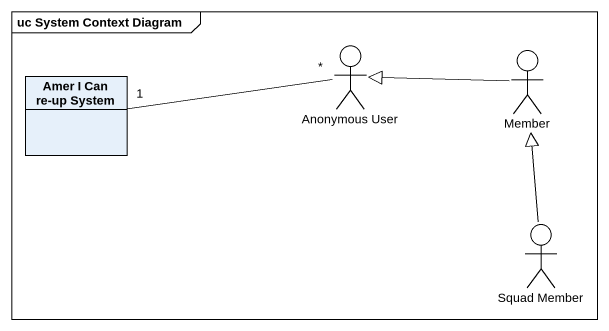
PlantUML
@startuml
mainframe uc System Context Diagram
allowmixing
hide circle
hide empty members
actor "Anonymous User" as Anonymous_User
actor Member
class "Amer I Can re-up System" as Amer_I_Can_re_up_System
actor "Squad Member" as Squad_Member
Member -left-|> Anonymous_User
Amer_I_Can_re_up_System "1" -right- "*" Anonymous_User
Squad_Member -up-|> Member
@enduml
